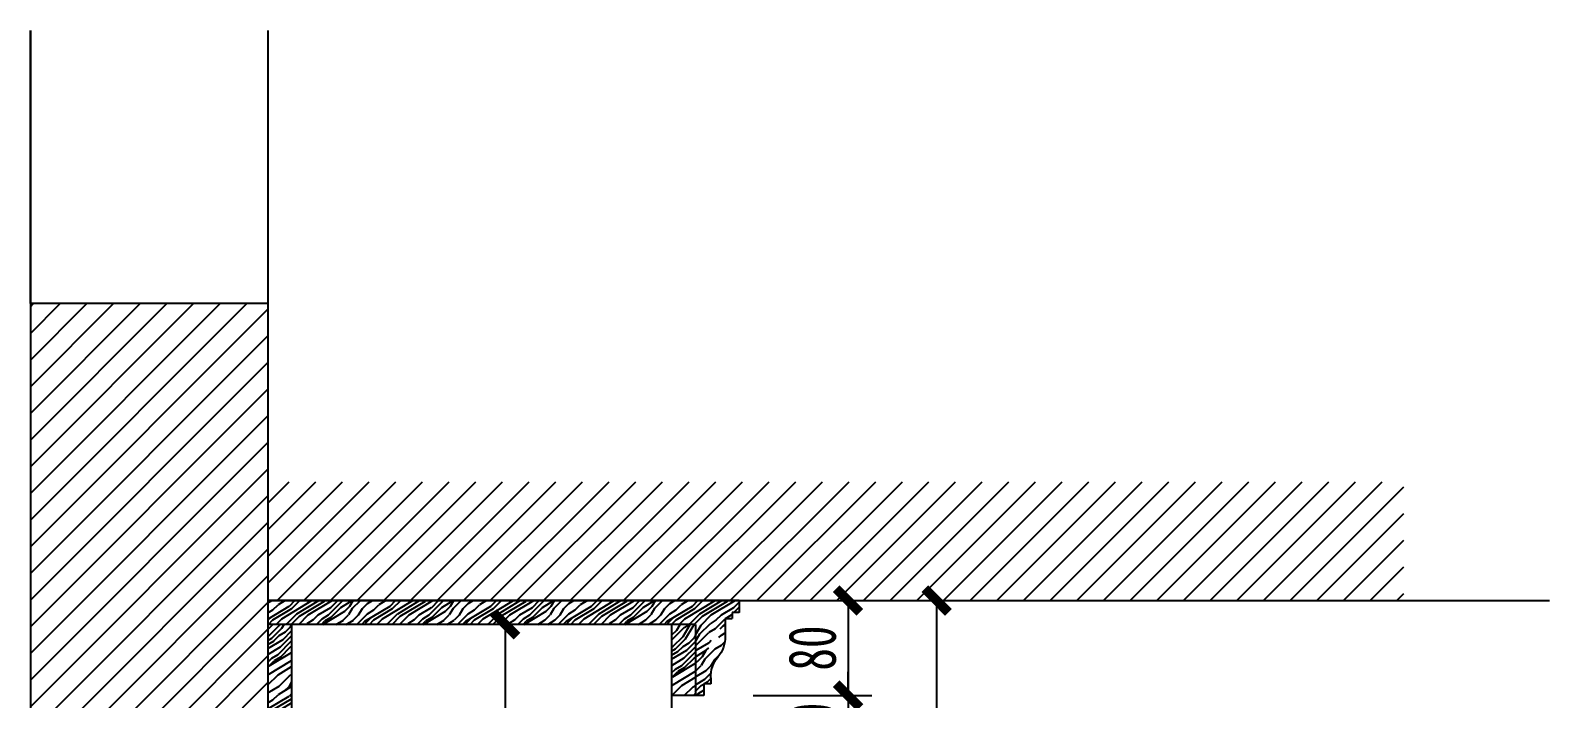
# Model space of a CAD drawing. Header units: millimetres. Extents: x 3111864 to 3154170, y -3068724 to -3044687.
# Drawn here: x 3141742 to 3143022, y -3048411 to -3047849 of the extents above; entities that cross this region are included whole.
import ezdxf

# ---------------------------------------------------------------- set-up
doc = ezdxf.new("R2010")
doc.units = ezdxf.units.MM
doc.header["$LTSCALE"] = 500
doc.header["$MEASUREMENT"] = 0
doc.header["$PDMODE"] = 2
doc.layers.get('0').update_dxf_attribs({"linetype": 'CONTINUOUS'})
doc.layers.get('DEFPOINTS').update_dxf_attribs({"linetype": 'CONTINUOUS'})
for name, color, linetype in [('A-土建墙（含管井、立管）', 6, 'CONTINUOUS'), ('D-节点填充', 250, 'CONTINUOUS'), ('E-立面轮廓线', 4, 'CONTINUOUS'), ('E-立面造型线', 3, 'CONTINUOUS'), ('W-尺寸', 5, 'CONTINUOUS')]:
    doc.layers.add(name, color=color, linetype=linetype)
doc.styles.add('DIM', font='SimSun.ttf', dxfattribs={"width": 0.7})
doc.dimstyles.new('20', dxfattribs={"dimscale": 20, "dimtxt": 2, "dimasz": 1, "dimexe": 1, "dimexo": 1, "dimgap": 0.5, "dimtad": 1, "dimdec": 0, "dimzin": 0, "dimdsep": 46, "dimtxsty": 'DIM', "dimblk": 'ARCHTICK', "dimcen": 0, "dimclrd": 5, "dimclre": 5, "dimclrt": 35, "dimadec": 0, "dimazin": 0, "dimtfac": 0.5, "dimtdec": 0, "dimtix": 1, "dimtmove": 2, "dimatfit": 2, "dimldrblk": 'A', "dimfxl": 0, "dimtolj": 1, "dimtzin": 0, "dimlwd": -1, "dimlwe": -1, "dimarcsym": 0})

# ---------------------------------------------------------------- blocks, each defined once
blk = doc.blocks.new('X1')
at = {"layer": 'E-立面造型线', "ltscale": 0.15}
for p, q in [((-30, 80), (-30, 70)), ((-30, 70), (-24, 70)), ((-24, 70), (-24, 65)), ((-18, 65), (-24, 65)), ((-18, 65), (-18, 50)), ((-6, 15), (-6, 10)), ((-6, 10), (0, 10)), ((0, 10), (0, 0))]:
    blk.add_line(p, q, dxfattribs=at)
for centre, start, end in [((7, 48.8), 177.2, 220.6493), ((-31, 16.2), 357.2, 40.6493)]:
    blk.add_arc(centre, 25, start, end, dxfattribs=at)
blk = doc.blocks.new('_ArchTick')
at = {"color": 0, "linetype": 'ByBlock', "const_width": 0.4}
blk.add_lwpolyline([(-0.5, -0.5), (0.5, 0.5)], dxfattribs=at)
blk = doc.blocks.new('*D1087')
at = {"layer": 'DEFPOINTS', "color": 0, "ltscale": 100}
for p in [(3142306, -3048328.5), (3142309.4, -3048408.5), (3142430.9, -3048408.5)]:
    blk.add_point(p, dxfattribs=at)
at = {"layer": 'W-尺寸', "color": 5, "ltscale": 100}
for p, q in [((3142350.9, -3048328.5), (3142450.9, -3048328.5)), ((3142430.9, -3048328.5), (3142430.9, -3048408.5)), ((3142350.9, -3048408.5), (3142450.9, -3048408.5))]:
    blk.add_line(p, q, dxfattribs=at)
at = {"layer": 'W-尺寸', "color": 5, "ltscale": 100, "xscale": 20, "yscale": 20, "zscale": 20}
for p, rotation in [((3142430.9, -3048328.5), 90), ((3142430.9, -3048408.5), 270)]:
    blk.add_blockref('_ArchTick', p, dxfattribs=dict(at, rotation=rotation))
at = {"layer": 'W-尺寸', "color": 35, "ltscale": 100, "insert": (3142400.9, -3048368.5), "char_height": 40, "attachment_point": 5, "rotation": 90, "style": 'DIM'}
blk.add_mtext('\\A1;80', dxfattribs=at)
blk = doc.blocks.new('A')
for p, q in [((-1.435, 1.148), (-1.09, 1.437)), ((-1.09, 1.437), (0, 0)), ((-1.435, 1.148), (-0.369, 0)), ((-0.369, 0), (-2.127, 0)), ((-1.435, -1.148), (-0.369, 0)), ((-1.09, -1.437), (0, 0)), ((-1.435, -1.148), (-1.09, -1.437))]:
    blk.add_line(p, q)
for points in [[(-1.435, 1.148), (-1.09, 1.437), (-0.369, 0), (0, 0)], [(-1.435, -1.148), (-1.09, -1.437), (-0.369, 0), (0, 0)]]:
    blk.add_solid(points)
blk = doc.blocks.new('*D1088')
at = {"layer": 'DEFPOINTS', "color": 0, "ltscale": 100}
for p in [(3142309.4, -3048408.5), (3142302.4, -3048458.5), (3142430.9, -3048458.5)]:
    blk.add_point(p, dxfattribs=at)
at = {"layer": 'W-尺寸', "color": 5, "ltscale": 100}
for p, q in [((3142430.9, -3048408.5), (3142430.9, -3048388.5)), ((3142350.9, -3048408.5), (3142450.9, -3048408.5)), ((3142430.9, -3048408.5), (3142430.9, -3048458.5)), ((3142350.9, -3048458.5), (3142450.9, -3048458.5)), ((3142430.9, -3048458.5), (3142430.9, -3048478.5))]:
    blk.add_line(p, q, dxfattribs=at)
at = {"layer": 'W-尺寸', "color": 5, "ltscale": 100, "xscale": 20, "yscale": 20, "zscale": 20}
for p, rotation in [((3142430.9, -3048408.5), 270), ((3142430.9, -3048458.5), 90)]:
    blk.add_blockref('_ArchTick', p, dxfattribs=dict(at, rotation=rotation))
at = {"layer": 'W-尺寸', "color": 35, "ltscale": 100, "insert": (3142400.9, -3048433.5), "char_height": 40, "attachment_point": 5, "rotation": 90, "style": 'DIM'}
blk.add_mtext('\\A1;50', dxfattribs=at)
blk = doc.blocks.new('*D1104')
at = {"layer": 'DEFPOINTS', "color": 0, "ltscale": 100}
for p in [(3142102.7, -3048348.5), (3142112.4, -3048628.5), (3142142.2, -3048628.5)]:
    blk.add_point(p, dxfattribs=at)
at = {"layer": 'W-尺寸', "color": 5, "ltscale": 100}
for p, q in [((3142122.7, -3048348.5), (3142162.2, -3048348.5)), ((3142142.2, -3048348.5), (3142142.2, -3048628.5)), ((3142132.4, -3048628.5), (3142162.2, -3048628.5))]:
    blk.add_line(p, q, dxfattribs=at)
at = {"layer": 'W-尺寸', "color": 5, "ltscale": 100, "xscale": 20, "yscale": 20, "zscale": 20}
for p, rotation in [((3142142.2, -3048348.5), 90), ((3142142.2, -3048628.5), 270)]:
    blk.add_blockref('_ArchTick', p, dxfattribs=dict(at, rotation=rotation))
at = {"layer": 'W-尺寸', "color": 35, "ltscale": 100, "insert": (3142112.2, -3048488.5), "char_height": 40, "attachment_point": 5, "rotation": 90, "style": 'DIM'}
blk.add_mtext('\\A1;280', dxfattribs=at)
blk = doc.blocks.new('*D1117')
at = {"layer": 'DEFPOINTS', "color": 0, "ltscale": 100}
for p in [(3142350.9, -3048328.5), (3142362.4, -3050778.5), (3142505.5, -3050778.5)]:
    blk.add_point(p, dxfattribs=at)
at = {"layer": 'W-尺寸', "color": 5, "ltscale": 100}
for p, q in [((3142425.5, -3048328.5), (3142525.5, -3048328.5)), ((3142505.5, -3048328.5), (3142505.5, -3050778.5)), ((3142425.5, -3050778.5), (3142525.5, -3050778.5))]:
    blk.add_line(p, q, dxfattribs=at)
at = {"layer": 'W-尺寸', "color": 5, "ltscale": 100, "xscale": 20, "yscale": 20, "zscale": 20}
for p, rotation in [((3142505.5, -3048328.5), 90), ((3142505.5, -3050778.5), 270)]:
    blk.add_blockref('_ArchTick', p, dxfattribs=dict(at, rotation=rotation))
at = {"layer": 'W-尺寸', "color": 35, "ltscale": 100, "insert": (3142475.5, -3049553.5), "char_height": 40, "attachment_point": 5, "rotation": 90, "style": 'DIM'}
blk.add_mtext('\\A1;2450', dxfattribs=at)

msp = doc.modelspace()

# ---------------------------------------------------------------- hatches: boundary and pattern name
at = {"layer": 'D-节点填充', "ltscale": 0.15}
h = msp.add_hatch(dxfattribs=at)
h.set_pattern_fill('ANSI31', color=256, scale=5, style=0)
h.set_pattern_definition([(45, (3138750.58, -3048558.548), (-11.22532, 11.22532), [])])
h.paths.add_polyline_path([(3141942.381, -3048078.548), (3141742.381, -3048078.548), (3141742.381, -3050828.548), (3141942.381, -3050828.548)])
h = msp.add_hatch(dxfattribs=at)
h.set_pattern_fill('ANSI31', color=256, scale=5, style=0)
h.set_pattern_definition([(45, (3139907.08, -3048328.548), (-11.22532, 11.22532), [])])
h.paths.add_polyline_path([(3142898.881, -3048228.548), (3141942.381, -3048228.548), (3141942.381, -3048328.548), (3142898.881, -3048328.548)])
h = msp.add_hatch(dxfattribs=at)
h.set_pattern_fill('FB木纹中SC300', color=256, scale=15, angle=45, style=0, pattern_type=2)
h.set_pattern_definition([(45, (3141942.38, -3048408.55), (-42.426, 42.426), [12, -18, 6, -24]), (45, (3141971.02, -3048377.79), (-42.426, 42.426), [12, -48]), (45, (3141964.654, -3048379.91), (-42.426, 42.426), [6, -54]), (45, (3141940.26, -3048402.184), (-42.426, 42.426), [3, -42, 3, -12]), (45, (3141952.99, -3048385.213), (-42.426, 42.426), [12, -18, 3, -27]), (45, (3141941.32, -3048394.76), (-42.426, 42.426), [9, -51]), (45, (3141950.866, -3048383.09), (-42.426, 42.426), [18, -42]), (45, (3141937.08, -3048394.76), (-42.426, 42.426), [12, -48]), (45, (3141952.99, -3048376.73), (-42.426, 42.426), [30, -30]), (45, (3141938.14, -3048387.334), (-42.426, 42.426), [6, -18, 12, -24]), (45, (3141966.776, -3048356.575), (-42.426, 42.426), [12, -48]), (45, (3141957.23, -3048364), (-42.426, 42.426), [6, -54]), (45, (3141947.684, -3048371.425), (-42.426, 42.426), [6, -54]), (45, (3141925.41, -3048391.58), (-42.426, 42.426), [12, -48]), (45, (3141945.56, -3048369.303), (-42.426, 42.426), [12, -48]), (45, (3141943.44, -3048367.18), (-42.426, 42.426), [12, -12, 12, -24]), (45, (3141932.835, -3048373.546), (-42.426, 42.426), [6, -30, 12, -12]), (45, (3141940.26, -3048364), (-42.426, 42.426), [18, -42]), (45, (3141938.14, -3048361.88), (-42.426, 42.426), [12, -48]), (45, (3141920.107, -3048377.79), (-42.426, 42.426), [18, -24, 6, -12]), (45, (3141917.985, -3048375.67), (-42.426, 42.426), [30, -30]), (45, (3141942.38, -3048349.15), (-42.426, 42.426), [6, -54]), (45, (3141928.59, -3048360.82), (-42.426, 42.426), [12, -48]), (45, (3141919.046, -3048368.24), (-42.426, 42.426), [6, -24, 6, -24]), (45, (3141913.74, -3048371.425), (-42.426, 42.426), [6, -18, 12, -24]), (45, (3141921.17, -3048361.88), (-42.426, 42.426), [6, -30, 6, -18]), (45, (3141928.59, -3048352.33), (-42.426, 42.426), [18, -42]), (45, (3141909.5, -3048367.18), (-42.426, 42.426), [12, -48]), (45, (3141929.65, -3048344.91), (-42.426, 42.426), [6, -54]), (45, (3141937.08, -3048335.36), (-42.426, 42.426), [6, -54]), (59.0362, (3141968.897, -3048375.667), (42.4264, 42.4264), [6.18, -241.2063]), (59.0362, (3141963.594, -3048361.879), (42.4264, 42.4264), [6.18, -241.2063]), (59.0362, (3141933.895, -3048340.665), (42.4264, 42.4264), [6.18, -241.2063]), (59.0362, (3141937.077, -3048369.303), (42.4264, 42.4264), [6.18, -241.2063]), (59.0362, (3141939.199, -3048354.454), (42.4264, 42.4264), [6.18, -241.2063]), (59.0362, (3141946.623, -3048353.393), (42.4264, 42.4264), [6.18, -241.2063]), (59.0362, (3141917.985, -3048367.182), (42.4264, 42.4264), [6.18, -241.2063]), (59.0362, (3141937.077, -3048352.333), (42.4264, 42.4264), [6.18, -241.2063]), (59.0362, (3141961.472, -3048359.757), (42.4264, 42.4264), [12.36, -235.0263]), (59.0362, (3141954.048, -3048360.818), (42.4264, 42.4264), [12.36, -235.0263]), (59.0362, (3141951.926, -3048358.697), (42.4264, 42.4264), [12.36, -235.0263]), (210.9638, (3141952.987, -3048385.213), (-42.4264, -42.4264), [6.18, -12.36, 6.18, -222.6663]), (210.9638, (3141938.138, -3048387.334), (-42.4264, -42.4264), [6.18, -241.2063]), (210.9638, (3141919.046, -3048368.243), (-42.4264, -42.4264), [12.36, -235.0263]), (239.0362, (3141971.018, -3048377.789), (-42.4264, -42.4264), [6.18, -241.2063]), (30.9638, (3141979.504, -3048369.303), (42.4264, 42.4264), [6.18, -241.2063]), (30.9638, (3141951.926, -3048367.182), (42.4264, 42.4264), [6.18, -241.2063]), (30.9638, (3141952.987, -3048351.272), (42.4264, 42.4264), [6.18, -241.2063]), (30.9638, (3141932.835, -3048365.06), (42.4264, 42.4264), [6.18, -241.2063]), (30.9638, (3141923.289, -3048364), (42.4264, 42.4264), [6.18, -241.2063]), (30.9638, (3141925.41, -3048357.636), (42.4264, 42.4264), [6.18, -241.2063]), (30.9638, (3141932.835, -3048365.06), (42.4264, 42.4264), [6.18, -241.2063]), (30.9638, (3141939.199, -3048345.969), (42.4264, 42.4264), [24.72, -222.6663]), (30.9638, (3141942.38, -3048400.062), (42.4264, 42.4264), [24.72, -222.6663]), (30.9638, (3141943.441, -3048392.638), (42.4264, 42.4264), [24.72, -222.6663]), (30.9638, (3141945.563, -3048386.274), (42.4264, 42.4264), [6.18, -12.36, 12.36, -216.4863]), (30.9638, (3141942.38, -3048383.092), (42.4264, 42.4264), [12.36, -12.36, 12.36, -210.3063]), (30.9638, (3141933.895, -3048383.092), (42.4264, 42.4264), [24.72, -222.6663]), (30.9638, (3141926.47, -3048384.153), (42.4264, 42.4264), [24.72, -222.6663]), (30.9638, (3141924.35, -3048382.031), (42.4264, 42.4264), [24.72, -222.6663]), (30.9638, (3141941.32, -3048339.605), (42.4264, 42.4264), [6.18, -241.2063]), (30.9638, (3141941.32, -3048331.12), (42.4264, 42.4264), [12.36, -235.0263]), (30.9638, (3141917.985, -3048358.697), (42.4264, 42.4264), [12.36, -235.0263]), (30.9638, (3141950.866, -3048400.062), (42.4264, 42.4264), [24.72, -222.6663]), (30.9638, (3141946.623, -3048344.908), (42.4264, 42.4264), [18.54, -228.8463]), (30.9638, (3141954.048, -3048343.847), (42.4264, 42.4264), [37.08, -210.3063])])
h.paths.add_polyline_path([(3142339.381, -3048328.548), (3141942.381, -3048328.548), (3141942.381, -3048348.548), (3142302.381, -3048348.548), (3142302.381, -3048408.548), (3142309.381, -3048408.548), (3142309.381, -3048398.548), (3142315.381, -3048398.548), (3142315.381, -3048393.548, -0.19188761), (3142321.381, -3048376.048, 0.19188761), (3142327.381, -3048358.548), (3142327.381, -3048343.548), (3142333.381, -3048343.548), (3142333.381, -3048338.548), (3142339.381, -3048338.548)])
h = msp.add_hatch(dxfattribs=at)
h.set_pattern_fill('FB木纹中SC300', color=256, scale=15, angle=45, style=0, pattern_type=2)
h.set_pattern_definition([(45, (3141942.38, -3048908.55), (-42.4264, 42.4264), [12, -18, 6, -24]), (45, (3141971.02, -3048877.79), (-42.4264, 42.4264), [12, -48]), (45, (3141964.654, -3048879.91), (-42.4264, 42.4264), [6, -54]), (45, (3141940.26, -3048902.184), (-42.4264, 42.4264), [3, -42, 3, -12]), (45, (3141952.99, -3048885.213), (-42.4264, 42.4264), [12, -18, 3, -27]), (45, (3141941.32, -3048894.76), (-42.4264, 42.4264), [9, -51]), (45, (3141950.866, -3048883.09), (-42.4264, 42.4264), [18, -42]), (45, (3141937.08, -3048894.76), (-42.4264, 42.4264), [12, -48]), (45, (3141952.99, -3048876.73), (-42.4264, 42.4264), [30, -30]), (45, (3141938.14, -3048887.334), (-42.4264, 42.4264), [6, -18, 12, -24]), (45, (3141966.776, -3048856.575), (-42.4264, 42.4264), [12, -48]), (45, (3141957.23, -3048864), (-42.4264, 42.4264), [6, -54]), (45, (3141947.684, -3048871.425), (-42.4264, 42.4264), [6, -54]), (45, (3141925.41, -3048891.58), (-42.4264, 42.4264), [12, -48]), (45, (3141945.56, -3048869.303), (-42.4264, 42.4264), [12, -48]), (45, (3141943.44, -3048867.18), (-42.4264, 42.4264), [12, -12, 12, -24]), (45, (3141932.835, -3048873.546), (-42.4264, 42.4264), [6, -30, 12, -12]), (45, (3141940.26, -3048864), (-42.4264, 42.4264), [18, -42]), (45, (3141938.14, -3048861.88), (-42.4264, 42.4264), [12, -48]), (45, (3141920.107, -3048877.79), (-42.4264, 42.4264), [18, -24, 6, -12]), (45, (3141917.985, -3048875.67), (-42.4264, 42.4264), [30, -30]), (45, (3141942.38, -3048849.15), (-42.4264, 42.4264), [6, -54]), (45, (3141928.59, -3048860.82), (-42.4264, 42.4264), [12, -48]), (45, (3141919.046, -3048868.24), (-42.4264, 42.4264), [6, -24, 6, -24]), (45, (3141913.74, -3048871.425), (-42.4264, 42.4264), [6, -18, 12, -24]), (45, (3141921.17, -3048861.88), (-42.4264, 42.4264), [6, -30, 6, -18]), (45, (3141928.59, -3048852.33), (-42.4264, 42.4264), [18, -42]), (45, (3141909.5, -3048867.18), (-42.4264, 42.4264), [12, -48]), (45, (3141929.65, -3048844.91), (-42.4264, 42.4264), [6, -54]), (45, (3141937.08, -3048835.36), (-42.4264, 42.4264), [6, -54]), (59.0362, (3141968.897, -3048875.667), (42.4264, 42.4264), [6.18, -241.2063]), (59.0362, (3141963.594, -3048861.879), (42.4264, 42.4264), [6.18, -241.2063]), (59.0362, (3141933.895, -3048840.665), (42.4264, 42.4264), [6.18, -241.2063]), (59.0362, (3141937.077, -3048869.303), (42.4264, 42.4264), [6.18, -241.2063]), (59.0362, (3141939.199, -3048854.454), (42.4264, 42.4264), [6.18, -241.2063]), (59.0362, (3141946.623, -3048853.393), (42.4264, 42.4264), [6.18, -241.2063]), (59.0362, (3141917.985, -3048867.182), (42.4264, 42.4264), [6.18, -241.2063]), (59.0362, (3141937.077, -3048852.333), (42.4264, 42.4264), [6.18, -241.2063]), (59.0362, (3141961.472, -3048859.757), (42.4264, 42.4264), [12.36, -235.0263]), (59.0362, (3141954.048, -3048860.818), (42.4264, 42.4264), [12.36, -235.0263]), (59.0362, (3141951.926, -3048858.697), (42.4264, 42.4264), [12.36, -235.0263]), (210.9638, (3141952.987, -3048885.213), (-42.4264, -42.4264), [6.18, -12.36, 6.18, -222.6663]), (210.9638, (3141938.138, -3048887.334), (-42.4264, -42.4264), [6.18, -241.2063]), (210.9638, (3141919.046, -3048868.243), (-42.4264, -42.4264), [12.36, -235.0263]), (239.0362, (3141971.018, -3048877.789), (-42.4264, -42.4264), [6.18, -241.2063]), (30.9638, (3141979.504, -3048869.303), (42.4264, 42.4264), [6.18, -241.2063]), (30.9638, (3141951.926, -3048867.182), (42.4264, 42.4264), [6.18, -241.2063]), (30.9638, (3141952.987, -3048851.272), (42.4264, 42.4264), [6.18, -241.2063]), (30.9638, (3141932.835, -3048865.06), (42.4264, 42.4264), [6.18, -241.2063]), (30.9638, (3141923.289, -3048864), (42.4264, 42.4264), [6.18, -241.2063]), (30.9638, (3141925.41, -3048857.636), (42.4264, 42.4264), [6.18, -241.2063]), (30.9638, (3141932.835, -3048865.06), (42.4264, 42.4264), [6.18, -241.2063]), (30.9638, (3141939.199, -3048845.969), (42.4264, 42.4264), [24.72, -222.6663]), (30.9638, (3141942.38, -3048900.062), (42.4264, 42.4264), [24.72, -222.6663]), (30.9638, (3141943.441, -3048892.638), (42.4264, 42.4264), [24.72, -222.6663]), (30.9638, (3141945.563, -3048886.274), (42.4264, 42.4264), [6.18, -12.36, 12.36, -216.4863]), (30.9638, (3141942.38, -3048883.092), (42.4264, 42.4264), [12.36, -12.36, 12.36, -210.3063]), (30.9638, (3141933.895, -3048883.092), (42.4264, 42.4264), [24.72, -222.6663]), (30.9638, (3141926.47, -3048884.153), (42.4264, 42.4264), [24.72, -222.6663]), (30.9638, (3141924.35, -3048882.031), (42.4264, 42.4264), [24.72, -222.6663]), (30.9638, (3141941.32, -3048839.605), (42.4264, 42.4264), [6.18, -241.2063]), (30.9638, (3141941.32, -3048831.12), (42.4264, 42.4264), [12.36, -235.0263]), (30.9638, (3141917.985, -3048858.697), (42.4264, 42.4264), [12.36, -235.0263]), (30.9638, (3141950.866, -3048900.062), (42.4264, 42.4264), [24.72, -222.6663]), (30.9638, (3141946.623, -3048844.908), (42.4264, 42.4264), [18.54, -228.8463]), (30.9638, (3141954.048, -3048843.847), (42.4264, 42.4264), [37.08, -210.3063])])
h.paths.add_polyline_path([(3141962.381, -3048348.548), (3141942.381, -3048348.548), (3141942.381, -3048908.548), (3141962.381, -3048908.548)])
h = msp.add_hatch(dxfattribs=at)
h.set_pattern_fill('FB木纹中SC300', color=256, scale=15, angle=45, style=0, pattern_type=2)
h.set_pattern_definition([(45, (3142282.38, -3048408.55), (-42.426, 42.426), [12, -18, 6, -24]), (45, (3142311.02, -3048377.79), (-42.426, 42.426), [12, -48]), (45, (3142304.654, -3048379.91), (-42.426, 42.426), [6, -54]), (45, (3142280.26, -3048402.184), (-42.426, 42.426), [3, -42, 3, -12]), (45, (3142292.99, -3048385.213), (-42.426, 42.426), [12, -18, 3, -27]), (45, (3142281.32, -3048394.76), (-42.426, 42.426), [9, -51]), (45, (3142290.866, -3048383.09), (-42.426, 42.426), [18, -42]), (45, (3142277.08, -3048394.76), (-42.426, 42.426), [12, -48]), (45, (3142292.99, -3048376.73), (-42.426, 42.426), [30, -30]), (45, (3142278.14, -3048387.334), (-42.426, 42.426), [6, -18, 12, -24]), (45, (3142306.776, -3048356.575), (-42.426, 42.426), [12, -48]), (45, (3142297.23, -3048364), (-42.426, 42.426), [6, -54]), (45, (3142287.684, -3048371.425), (-42.426, 42.426), [6, -54]), (45, (3142265.41, -3048391.58), (-42.426, 42.426), [12, -48]), (45, (3142285.56, -3048369.303), (-42.426, 42.426), [12, -48]), (45, (3142283.44, -3048367.18), (-42.426, 42.426), [12, -12, 12, -24]), (45, (3142272.835, -3048373.546), (-42.426, 42.426), [6, -30, 12, -12]), (45, (3142280.26, -3048364), (-42.426, 42.426), [18, -42]), (45, (3142278.14, -3048361.88), (-42.426, 42.426), [12, -48]), (45, (3142260.107, -3048377.79), (-42.426, 42.426), [18, -24, 6, -12]), (45, (3142257.985, -3048375.67), (-42.426, 42.426), [30, -30]), (45, (3142282.38, -3048349.15), (-42.426, 42.426), [6, -54]), (45, (3142268.59, -3048360.82), (-42.426, 42.426), [12, -48]), (45, (3142259.046, -3048368.24), (-42.426, 42.426), [6, -24, 6, -24]), (45, (3142253.74, -3048371.425), (-42.426, 42.426), [6, -18, 12, -24]), (45, (3142261.17, -3048361.88), (-42.426, 42.426), [6, -30, 6, -18]), (45, (3142268.59, -3048352.33), (-42.426, 42.426), [18, -42]), (45, (3142249.5, -3048367.18), (-42.426, 42.426), [12, -48]), (45, (3142269.65, -3048344.91), (-42.426, 42.426), [6, -54]), (45, (3142277.08, -3048335.36), (-42.426, 42.426), [6, -54]), (59.036, (3142308.897, -3048375.667), (42.4264, 42.4264), [6.18, -241.206]), (59.036, (3142303.594, -3048361.879), (42.4264, 42.4264), [6.18, -241.206]), (59.036, (3142273.895, -3048340.665), (42.4264, 42.4264), [6.18, -241.206]), (59.036, (3142277.077, -3048369.303), (42.4264, 42.4264), [6.18, -241.206]), (59.036, (3142279.199, -3048354.454), (42.4264, 42.4264), [6.18, -241.206]), (59.036, (3142286.623, -3048353.393), (42.4264, 42.4264), [6.18, -241.206]), (59.036, (3142257.985, -3048367.182), (42.4264, 42.4264), [6.18, -241.206]), (59.036, (3142277.077, -3048352.333), (42.4264, 42.4264), [6.18, -241.206]), (59.036, (3142301.472, -3048359.757), (42.4264, 42.4264), [12.36, -235.026]), (59.036, (3142294.048, -3048360.818), (42.4264, 42.4264), [12.36, -235.026]), (59.036, (3142291.926, -3048358.697), (42.4264, 42.4264), [12.36, -235.026]), (210.964, (3142292.987, -3048385.213), (-42.4264, -42.4264), [6.18, -12.36, 6.18, -222.6663]), (210.964, (3142278.138, -3048387.334), (-42.4264, -42.4264), [6.18, -241.206]), (210.964, (3142259.046, -3048368.243), (-42.4264, -42.4264), [12.36, -235.026]), (239.036, (3142311.018, -3048377.789), (-42.4264, -42.4264), [6.18, -241.206]), (30.964, (3142319.504, -3048369.303), (42.4264, 42.4264), [6.18, -241.206]), (30.964, (3142291.926, -3048367.182), (42.4264, 42.4264), [6.18, -241.206]), (30.964, (3142292.987, -3048351.272), (42.4264, 42.4264), [6.18, -241.206]), (30.964, (3142272.835, -3048365.06), (42.4264, 42.4264), [6.18, -241.206]), (30.964, (3142263.289, -3048364), (42.4264, 42.4264), [6.18, -241.206]), (30.964, (3142265.41, -3048357.636), (42.4264, 42.4264), [6.18, -241.206]), (30.964, (3142272.835, -3048365.06), (42.4264, 42.4264), [6.18, -241.206]), (30.964, (3142279.199, -3048345.969), (42.4264, 42.4264), [24.72, -222.666]), (30.964, (3142282.38, -3048400.062), (42.4264, 42.4264), [24.72, -222.666]), (30.964, (3142283.441, -3048392.638), (42.4264, 42.4264), [24.72, -222.666]), (30.964, (3142285.563, -3048386.274), (42.4264, 42.4264), [6.18, -12.36, 12.36, -216.4863]), (30.964, (3142282.38, -3048383.092), (42.4264, 42.4264), [12.36, -12.36, 12.36, -210.3063]), (30.964, (3142273.895, -3048383.092), (42.4264, 42.4264), [24.72, -222.666]), (30.964, (3142266.47, -3048384.153), (42.4264, 42.4264), [24.72, -222.666]), (30.964, (3142264.35, -3048382.031), (42.4264, 42.4264), [24.72, -222.666]), (30.964, (3142281.32, -3048339.605), (42.4264, 42.4264), [6.18, -241.206]), (30.964, (3142281.32, -3048331.12), (42.4264, 42.4264), [12.36, -235.026]), (30.964, (3142257.985, -3048358.697), (42.4264, 42.4264), [12.36, -235.026]), (30.964, (3142290.866, -3048400.062), (42.4264, 42.4264), [24.72, -222.666]), (30.964, (3142286.623, -3048344.908), (42.4264, 42.4264), [18.54, -228.846]), (30.964, (3142294.048, -3048343.847), (42.4264, 42.4264), [37.08, -210.306])])
h.paths.add_polyline_path([(3142302.381, -3048348.548), (3142282.381, -3048348.548), (3142282.381, -3048408.548), (3142302.381, -3048408.548)])

# ---------------------------------------------------------------- linework, layer by layer
at = {"layer": 'A-土建墙（含管井、立管）', "color": 6}
for p, q in [((3141742.381, -3047848.548), (3141742.381, -3050828.548)), ((3141942.381, -3047848.548), (3141942.381, -3050828.548))]:
    msp.add_line(p, q, dxfattribs=at)
msp.add_lwpolyline([(3141942.381, -3047848.548), (3141942.381, -3048078.548), (3141742.381, -3048078.548), (3141742.381, -3047848.548)], dxfattribs=at)
at = {"layer": 'E-立面轮廓线'}
msp.add_line((3141942.381, -3048328.548), (3143021.72, -3048328.548), dxfattribs=at)
at = {"layer": 'E-立面造型线', "ltscale": 0.15}
for p, q in [((3141942.381, -3048328.548), (3141942.381, -3048928.548)), ((3142339.381, -3048328.548), (3141942.381, -3048328.548)), ((3142302.381, -3048348.548), (3141942.381, -3048348.548)), ((3142302.381, -3048348.548), (3142302.381, -3048408.548)), ((3142309.381, -3048408.548), (3142282.381, -3048408.548))]:
    msp.add_line(p, q, dxfattribs=at)
at = {"layer": 'E-立面造型线', "color": 44}
for p, q in [((3141962.381, -3048348.548), (3141962.381, -3048908.548)), ((3142282.381, -3048348.548), (3142282.381, -3048928.548))]:
    msp.add_line(p, q, dxfattribs=at)

# ---------------------------------------------------------------- block references
at = {"layer": 'E-立面造型线', "xscale": -1}
msp.add_blockref('X1', (3142309.381, -3048408.548), dxfattribs=at)

# ---------------------------------------------------------------- dimensions: what is measured, and where the dimension line sits
at = {"layer": 'W-尺寸', "color": 1, "ltscale": 100}
for base, p1, p2, picture, middle in [((3142430.897, -3048408.548), (3142305.957, -3048328.548), (3142309.381, -3048408.548), '*D1087', (3142400.897, -3048368.548)), ((3142505.484, -3050778.548), (3142350.897, -3048328.548), (3142362.381, -3050778.548), '*D1117', (3142475.484, -3049553.548)), ((3142142.155, -3048628.548), (3142102.734, -3048348.548), (3142112.381, -3048628.548), '*D1104', (3142112.155, -3048488.548)), ((3142430.897, -3048458.548), (3142309.381, -3048408.548), (3142302.381, -3048458.548), '*D1088', (3142400.897, -3048433.548))]:
    dim = msp.add_linear_dim(base=base, p1=p1, p2=p2, angle=90, dimstyle='20', dxfattribs=at)
    dim.commit()
    dim.dimension.update_dxf_attribs({"geometry": picture, "text_midpoint": middle})

doc.saveas('drawing.dxf')
